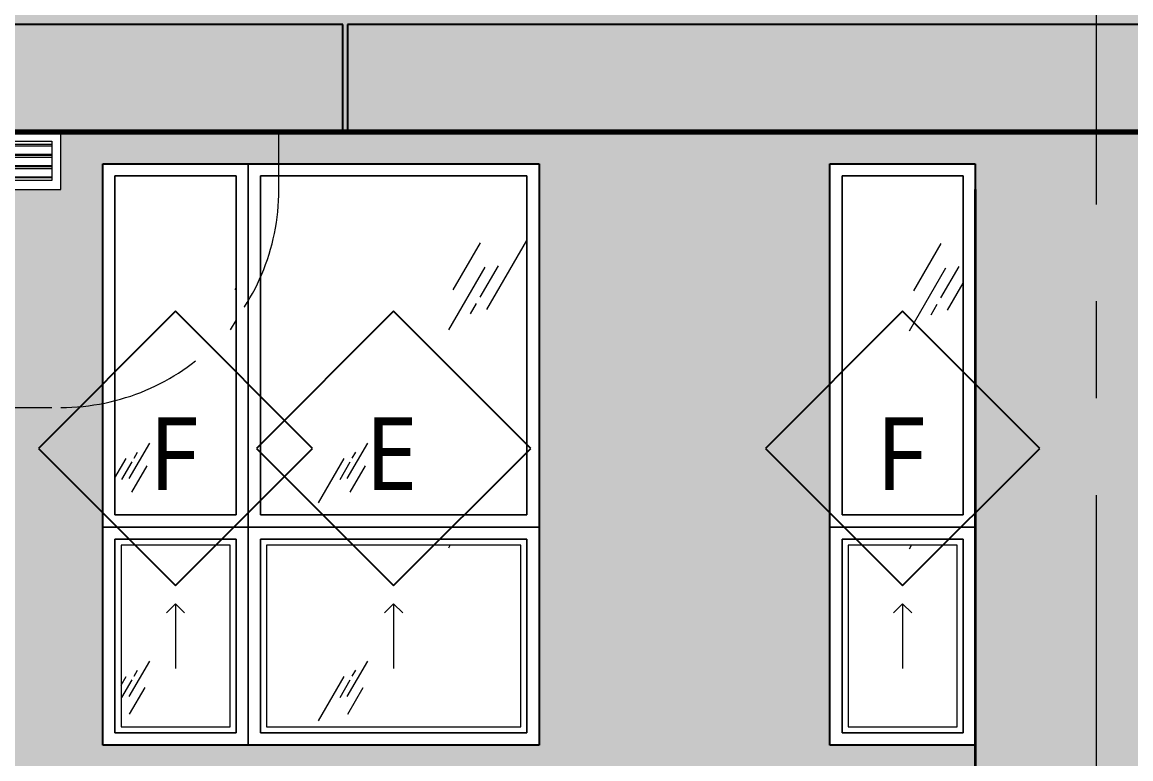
# Model space of a CAD drawing. Header units: inches. Extents: x 6 to 15224, y -733 to 6300.
# Drawn here: x 10710.8 to 10893.8, y 5226.7 to 5348.4 of the extents above; entities that cross this region are included whole.
import ezdxf

# ---------------------------------------------------------------- set-up
doc = ezdxf.new("R2010")
doc.units = ezdxf.units.IN
doc.header["$MEASUREMENT"] = 0
doc.linetypes.add('Center 3_8_', pattern=[96, 48, -16, 16, -16])
doc.linetypes.add('Hidden 3_16_', pattern=[36, 24, -12])
for name, color, linetype, lineweight in [('A-DETL', 90, 'Continuous', 13), ('A-GENM', 13, 'Continuous', 18), ('A-GLAZ', 151, 'Continuous', 25), ('A-GLAZ-IDEN', 152, 'Continuous', 25), ('A-GLAZ-SILL', 1, 'Continuous', 18), ('A-WALL', 113, 'Continuous', 25), ('A-WALL-PATT', 111, 'Continuous', 25), ('M-EQPM', 50, 'Continuous', 18), ('M-EQPM-HDLN', 50, 'Hidden 3_16_', 13), ('S-GRID', 1, 'Continuous', 13)]:
    doc.layers.add(name, color=color, linetype=linetype, lineweight=lineweight)
doc.styles.add('Open Sans_5', font='OpenSans-Regular.ttf', dxfattribs={"height": 12})
pattern_1 = [(0, (10796.0429, 0), (5.12, 1.28), [0.16896, -3.671, 0.16896, -3.671, -20.48]), (0, (10796.0429, 0), (5.12, 1.28), [-7.68, 0.16896, -7.511, 0.16896, -3.671, -8.96]), (0, (10796.0429, 0), (5.12, 1.28), [-19.2, 0.16896, -2.391, 0.16896, -6.231]), (120, (10797.9629, 0.64), (-3.66851252, 3.79405007), [0.16896, -3.671, 0.16896, -3.671, -20.48]), (120, (10797.9629, 0.64), (-3.66851252, 3.79405007), [-7.68, 0.16896, -7.511, 0.16896, -3.671, -8.96]), (120, (10797.9629, 0.64), (-3.66851252, 3.79405007), [-19.2, 0.16896, -2.391, 0.16896, -6.231]), (240, (10798.6029, 3.2), (-1.45148748, -5.07405007), [0.16896, -3.671, 0.16896, -3.671, -20.48]), (240, (10798.6029, 3.2), (-1.45148748, -5.07405007), [-7.68, 0.16896, -7.511, 0.16896, -3.671, -8.96]), (240, (10798.6029, 3.2), (-1.45148748, -5.07405007), [-19.2, 0.16896, -2.391, 0.16896, -6.231])]

# ---------------------------------------------------------------- blocks, each defined once
blk = doc.blocks.new('1-2 WD Adaptive - 2_-0_x8_-0_-V170-EAST ELEVATION')
at = {"layer": 'A-GLAZ', "lineweight": 13}
h = blk.add_hatch(dxfattribs=at)
h.set_pattern_fill('FP_362', color=256, style=0, pattern_type=2)
h.set_pattern_definition([(59.808, (1865.497, 5304.806), (144.0017, 239.99866), [9, -754.581]), (59.808, (1864.763, 5298.193), (144.0017, 239.99866), [12, -751.581]), (59.808, (1869.948, 5303.623), (144.0017, 239.99866), [6, -757.581]), (59.808, (1868.359, 5300.844), (144.0017, 239.99866), [2, -761.581]), (59.808, (1871.054, 5301.598), (144.0017, 239.99866), [15, -748.581]), (59.808, (1896.472, 5271.404), (144.0017, 239.99866), [5.062, -758.519]), (59.808, (1896.031, 5273.668), (144.0017, 239.99866), [6.75, -756.831]), (59.808, (1894.822, 5273.525), (144.0017, 239.99866), [3.375, -760.206]), (59.808, (1896.853, 5277.029), (144.0017, 239.99866), [1.125, -762.456]), (59.808, (1891.639, 5270.297), (144.0017, 239.99866), [8.438, -755.144])])
h.paths.add_polyline_path([(1868, 5267), (1868, 5323), (1848, 5323), (1848, 5267)])
at = {"layer": 'A-GLAZ-SILL', "lineweight": 13}
h = blk.add_hatch(dxfattribs=at)
h.set_pattern_fill('FP_361', color=256, style=0, pattern_type=2)
h.set_pattern_definition([(59.808, (1865.497, 5268.806), (144.0017, 239.99866), [9, -754.581]), (59.808, (1864.763, 5262.193), (144.0017, 239.99866), [12, -751.581]), (59.808, (1869.948, 5267.623), (144.0017, 239.99866), [6, -757.581]), (59.808, (1868.359, 5264.844), (144.0017, 239.99866), [2, -761.581]), (59.808, (1871.054, 5265.598), (144.0017, 239.99866), [15, -748.581]), (59.808, (1896.472, 5235.404), (144.0017, 239.99866), [5.063, -758.519]), (59.808, (1896.031, 5237.668), (144.0017, 239.99866), [6.75, -756.831]), (59.808, (1894.822, 5237.525), (144.0017, 239.99866), [3.375, -760.206]), (59.808, (1896.853, 5241.029), (144.0017, 239.99866), [1.125, -762.456]), (59.808, (1891.639, 5234.297), (144.0017, 239.99866), [8.438, -755.144])])
h.paths.add_polyline_path([(1863.13, 5232), (1867, 5232), (1867, 5262), (1849, 5262), (1849, 5232)])
at = {"layer": 'A-GLAZ', "lineweight": 13}
for p, q in [((1846, 5325), (1870, 5325)), ((1846, 5229), (1846, 5325)), ((1870, 5325), (1870, 5265)), ((1870, 5325), (1870, 5229)), ((1868, 5323), (1848, 5323)), ((1848, 5323), (1848, 5267)), ((1868, 5267), (1868, 5323)), ((1848, 5267), (1868, 5267)), ((1846, 5265), (1870, 5265)), ((1870, 5265), (1846, 5265)), ((1870, 5265), (1870, 5229)), ((1868, 5263), (1848, 5263)), ((1848, 5263), (1848, 5231)), ((1868, 5231), (1868, 5263)), ((1848, 5231), (1868, 5231)), ((1870, 5229), (1846, 5229))]:
    blk.add_line(p, q, dxfattribs=at)
at = {"layer": 'A-GLAZ', "linetype": 'Hidden 3_16_', "lineweight": 13}
for q in [(1856.5, 5250.83), (1859.5, 5250.83), (1858, 5241.67)]:
    blk.add_line((1858, 5252.33), q, dxfattribs=at)
at = {"layer": 'A-GLAZ-SILL'}
for p, q in [((1848, 5323), (1868, 5323)), ((1848, 5267), (1848, 5323)), ((1868, 5323), (1848, 5323)), ((1848, 5323), (1848, 5267)), ((1868, 5323), (1868, 5267)), ((1868, 5267), (1868, 5323)), ((1868, 5267), (1848, 5267)), ((1848, 5267), (1868, 5267)), ((1848, 5263), (1868, 5263)), ((1848, 5231), (1848, 5263)), ((1868, 5263), (1848, 5263)), ((1848, 5263), (1848, 5231)), ((1868, 5263), (1868, 5231)), ((1868, 5231), (1868, 5263)), ((1867, 5262), (1849, 5262)), ((1849, 5262), (1849, 5232)), ((1867, 5232), (1867, 5262)), ((1849, 5232), (1867, 5232)), ((1868, 5231), (1848, 5231)), ((1848, 5231), (1868, 5231))]:
    blk.add_line(p, q, dxfattribs=at)
blk = doc.blocks.new('1-2 WD Adaptive - 4-0_x8_-0_-V171-EAST ELEVATION')
at = {"layer": 'A-GLAZ', "lineweight": 13}
h = blk.add_hatch(dxfattribs=at)
h.set_pattern_fill('FP_364', color=256, style=0, pattern_type=2)
h.set_pattern_definition([(59.808, (1901.497, 5304.806), (144.0017, 239.99866), [9, -754.581]), (59.808, (1900.763, 5298.193), (144.0017, 239.99866), [12, -751.581]), (59.808, (1905.948, 5303.623), (144.0017, 239.99866), [6, -757.581]), (59.808, (1904.359, 5300.844), (144.0017, 239.99866), [2, -761.581]), (59.808, (1907.054, 5301.598), (144.0017, 239.99866), [15, -748.581]), (59.808, (1932.472, 5271.404), (144.0017, 239.99866), [5.062, -758.519]), (59.808, (1932.031, 5273.668), (144.0017, 239.99866), [6.75, -756.831]), (59.808, (1930.822, 5273.525), (144.0017, 239.99866), [3.375, -760.206]), (59.808, (1932.853, 5277.029), (144.0017, 239.99866), [1.125, -762.456]), (59.808, (1927.639, 5270.297), (144.0017, 239.99866), [8.438, -755.144])])
h.paths.add_polyline_path([(1916, 5267), (1916, 5323), (1872, 5323), (1872, 5267), (1879.46, 5267)])
at = {"layer": 'A-GLAZ-SILL', "lineweight": 13}
h = blk.add_hatch(dxfattribs=at)
h.set_pattern_fill('FP_363', color=256, style=0, pattern_type=2)
h.set_pattern_definition([(59.808, (1901.497, 5268.806), (144.0017, 239.99866), [9, -754.581]), (59.808, (1900.763, 5262.193), (144.0017, 239.99866), [12, -751.581]), (59.808, (1905.948, 5267.623), (144.0017, 239.99866), [6, -757.581]), (59.808, (1904.359, 5264.844), (144.0017, 239.99866), [2, -761.581]), (59.808, (1907.054, 5265.598), (144.0017, 239.99866), [15, -748.581]), (59.808, (1932.472, 5235.404), (144.0017, 239.99866), [5.063, -758.519]), (59.808, (1932.031, 5237.668), (144.0017, 239.99866), [6.75, -756.831]), (59.808, (1930.822, 5237.525), (144.0017, 239.99866), [3.375, -760.206]), (59.808, (1932.853, 5241.029), (144.0017, 239.99866), [1.125, -762.456]), (59.808, (1927.639, 5234.297), (144.0017, 239.99866), [8.438, -755.144])])
h.paths.add_polyline_path([(1885, 5232), (1915, 5232), (1915, 5262), (1873, 5262), (1873, 5232), (1879.46, 5232)])
at = {"layer": 'A-GLAZ', "lineweight": 13}
for p, q in [((1870, 5265), (1870, 5325)), ((1870, 5325), (1918, 5325)), ((1870, 5229), (1870, 5325)), ((1918, 5325), (1918, 5229)), ((1916, 5323), (1872, 5323)), ((1872, 5323), (1872, 5267)), ((1916, 5267), (1916, 5323)), ((1872, 5267), (1916, 5267)), ((1870, 5229), (1870, 5265)), ((1870, 5265), (1918, 5265)), ((1918, 5265), (1870, 5265)), ((1916, 5263), (1872, 5263)), ((1872, 5263), (1872, 5231)), ((1916, 5231), (1916, 5263)), ((1872, 5231), (1916, 5231)), ((1918, 5229), (1870, 5229))]:
    blk.add_line(p, q, dxfattribs=at)
at = {"layer": 'A-GLAZ', "linetype": 'Hidden 3_16_', "lineweight": 13}
for q in [(1892.5, 5250.83), (1895.5, 5250.83), (1894, 5241.67)]:
    blk.add_line((1894, 5252.33), q, dxfattribs=at)
at = {"layer": 'A-GLAZ-SILL'}
for p, q in [((1872, 5323), (1916, 5323)), ((1872, 5267), (1872, 5323)), ((1916, 5323), (1872, 5323)), ((1872, 5323), (1872, 5267)), ((1916, 5323), (1916, 5267)), ((1916, 5267), (1916, 5323)), ((1916, 5267), (1872, 5267)), ((1872, 5267), (1916, 5267)), ((1872, 5263), (1916, 5263)), ((1872, 5231), (1872, 5263)), ((1916, 5263), (1872, 5263)), ((1872, 5263), (1872, 5231)), ((1916, 5263), (1916, 5231)), ((1916, 5231), (1916, 5263)), ((1915, 5262), (1873, 5262)), ((1873, 5262), (1873, 5232)), ((1915, 5232), (1915, 5262)), ((1873, 5232), (1915, 5232)), ((1916, 5231), (1872, 5231)), ((1872, 5231), (1916, 5231))]:
    blk.add_line(p, q, dxfattribs=at)
blk = doc.blocks.new('1-2 WD Adaptive - 2_-0_x8_-0_-V169-EAST ELEVATION')
at = {"layer": 'A-GLAZ', "lineweight": 13}
h = blk.add_hatch(dxfattribs=at)
h.set_pattern_fill('FP_360', color=256, style=0, pattern_type=2)
h.set_pattern_definition([(59.808, (633.497, 5304.806), (144.0017, 239.99866), [9, -754.581]), (59.808, (632.763, 5298.193), (144.0017, 239.99866), [12, -751.581]), (59.808, (637.948, 5303.623), (144.0017, 239.99866), [6, -757.581]), (59.808, (636.359, 5300.844), (144.0017, 239.99866), [2, -761.581]), (59.808, (639.054, 5301.598), (144.0017, 239.99866), [15, -748.581]), (59.808, (664.472, 5271.404), (144.0017, 239.99866), [5.062, -758.519]), (59.808, (664.031, 5273.668), (144.0017, 239.99866), [6.75, -756.831]), (59.808, (662.822, 5273.525), (144.0017, 239.99866), [3.375, -760.206]), (59.808, (664.853, 5277.029), (144.0017, 239.99866), [1.125, -762.456]), (59.808, (659.639, 5270.297), (144.0017, 239.99866), [8.438, -755.144])])
h.paths.add_polyline_path([(616, 5267), (636, 5267), (636, 5323), (616, 5323), (616, 5270.63)])
at = {"layer": 'A-GLAZ-SILL', "lineweight": 13}
h = blk.add_hatch(dxfattribs=at)
h.set_pattern_fill('FP_359', color=256, style=0, pattern_type=2)
h.set_pattern_definition([(59.808, (633.497, 5268.806), (144.0017, 239.99866), [9, -754.581]), (59.808, (632.763, 5262.193), (144.0017, 239.99866), [12, -751.581]), (59.808, (637.948, 5267.623), (144.0017, 239.99866), [6, -757.581]), (59.808, (636.359, 5264.844), (144.0017, 239.99866), [2, -761.581]), (59.808, (639.054, 5265.598), (144.0017, 239.99866), [15, -748.581]), (59.808, (664.472, 5235.404), (144.0017, 239.99866), [5.063, -758.519]), (59.808, (664.031, 5237.668), (144.0017, 239.99866), [6.75, -756.831]), (59.808, (662.822, 5237.525), (144.0017, 239.99866), [3.375, -760.206]), (59.808, (664.853, 5241.029), (144.0017, 239.99866), [1.125, -762.456]), (59.808, (659.639, 5234.297), (144.0017, 239.99866), [8.438, -755.144])])
h.paths.add_polyline_path([(617, 5232), (635, 5232), (635, 5262), (617, 5262), (617, 5232.51)])
at = {"layer": 'A-GLAZ', "lineweight": 13}
for p, q in [((614, 5325), (638, 5325)), ((614, 5229), (614, 5325)), ((638, 5325), (638, 5229)), ((636, 5323), (616, 5323)), ((616, 5323), (616, 5267)), ((636, 5267), (636, 5323)), ((616, 5267), (636, 5267)), ((614, 5265), (638, 5265)), ((638, 5265), (614, 5265)), ((636, 5263), (616, 5263)), ((616, 5263), (616, 5231)), ((636, 5231), (636, 5263)), ((616, 5231), (636, 5231)), ((638, 5229), (614, 5229))]:
    blk.add_line(p, q, dxfattribs=at)
at = {"layer": 'A-GLAZ', "linetype": 'Hidden 3_16_', "lineweight": 13}
for q in [(624.5, 5250.83), (627.5, 5250.83), (626, 5241.67)]:
    blk.add_line((626, 5252.33), q, dxfattribs=at)
at = {"layer": 'A-GLAZ-SILL'}
for p, q in [((616, 5323), (636, 5323)), ((616, 5267), (616, 5323)), ((636, 5323), (616, 5323)), ((616, 5323), (616, 5267)), ((636, 5323), (636, 5267)), ((636, 5267), (636, 5323)), ((636, 5267), (616, 5267)), ((616, 5267), (636, 5267)), ((616, 5263), (636, 5263)), ((616, 5231), (616, 5263)), ((636, 5263), (616, 5263)), ((616, 5263), (616, 5231)), ((636, 5263), (636, 5231)), ((636, 5231), (636, 5263)), ((635, 5262), (617, 5262)), ((617, 5262), (617, 5232)), ((635, 5232), (635, 5262)), ((617, 5232), (635, 5232)), ((636, 5231), (616, 5231)), ((616, 5231), (636, 5231))]:
    blk.add_line(p, q, dxfattribs=at)
blk = doc.blocks.new('ME Louvers w Trim-AM - 24_ x 8_-17810034-EAST ELEVATION')
at = {"layer": 'A-GENM', "lineweight": 13}
for p, q in [((729.12, 5328.25), (751.62, 5328.25)), ((729.12, 5327.93), (751.62, 5327.93)), ((729.12, 5326.55), (751.62, 5326.55)), ((729.12, 5326.45), (751.62, 5326.45)), ((729.12, 5326.4), (751.62, 5326.4)), ((729.12, 5326.08), (751.62, 5326.08)), ((729.12, 5324.7), (751.62, 5324.7)), ((729.12, 5324.6), (751.62, 5324.6)), ((729.12, 5324.55), (751.62, 5324.55)), ((729.12, 5324.23), (751.62, 5324.23)), ((729.12, 5322.85), (751.62, 5322.85)), ((729.12, 5322.75), (751.62, 5322.75))]:
    blk.add_line(p, q, dxfattribs=at)
at = {"layer": 'M-EQPM'}
for p, q in [((727.62, 5330.25), (727.62, 5320.75)), ((729.12, 5322.25), (729.12, 5328.75)), ((729.12, 5328.75), (751.62, 5328.75)), ((751.62, 5328.75), (751.62, 5322.25)), ((753.12, 5320.75), (753.12, 5330.25)), ((751.62, 5322.25), (729.12, 5322.25)), ((727.62, 5320.75), (753.12, 5320.75))]:
    blk.add_line(p, q, dxfattribs=at)
at = {"layer": 'M-EQPM-HDLN'}
for p, q in [((691.63, 5330.25), (691.63, 5320.75)), ((789.12, 5320.75), (789.12, 5330.25)), ((727.62, 5284.75), (753.12, 5284.75))]:
    blk.add_line(p, q, dxfattribs=at)
for centre, start, end in [((727.62, 5320.75), 180, 270), ((753.12, 5320.75), 270, 0)]:
    blk.add_arc(centre, 36, start, end, dxfattribs=at)
blk = doc.blocks.new('TAG Window-AM - Standard-51685-EAST ELEVATION')
at = {"layer": 'A-GLAZ-IDEN'}
for p, q in [((3827, 5941.13), (3804.37, 5918.5)), ((3849.63, 5918.5), (3827, 5941.13)), ((3804.37, 5918.5), (3827, 5895.87)), ((3827, 5895.87), (3849.63, 5918.5))]:
    blk.add_line(p, q, dxfattribs=at)

msp = doc.modelspace()

# ---------------------------------------------------------------- hatches: boundary and pattern name
at = {"layer": 'A-WALL-PATT', "lineweight": 13}
h = msp.add_hatch(dxfattribs=at)
h.set_pattern_fill('FP_310', color=256, style=0, pattern_type=2)
h.set_pattern_definition(pattern_1)
h.paths.add_polyline_path([(8824.86692555, 5330.25), (9023.36692555, 5330.25), (9023.36692555, 5348), (8824.86692555, 5348), (8824.86692555, 5346.84857183)])
h.paths.add_polyline_path([(11517.24413735, 5330.25), (11659.17942555, 5330.25), (11659.17942555, 5348), (10764.49192555, 5348), (10764.49192555, 5330.25), (11509.07572069, 5330.25)])
h.paths.add_polyline_path([(11659.92942555, 5330.25), (12348.55442555, 5330.25), (12348.55442555, 5348), (11659.92942555, 5348), (11659.92942555, 5346.84857183)])
h.paths.add_polyline_path([(9024.11692555, 5330.25), (9888.36692555, 5330.25), (9888.36692555, 5348), (9024.11692555, 5348), (9024.11692555, 5346.84857183)])
h.paths.add_polyline_path([(10267.47638735, 5330.25), (10763.74192555, 5330.25), (10763.74192555, 5348), (9889.11692555, 5348), (9889.11692555, 5330.25), (10234.80272069, 5330.25)])
h.paths.add_polyline_path([(8927.85605402, 5348.75), (9023.36692555, 5348.75), (9023.36692555, 5367), (8976.11692555, 5367), (8976.11692555, 5445), (9023.36692555, 5445), (9023.36692555, 5475.875), (8824.86692555, 5475.875), (8824.86692555, 5348.75), (8862.50872069, 5348.75)])
h.paths.add_polyline_path([(10757.58138735, 5348.75), (10763.74192555, 5348.75), (10763.74192555, 5475.875), (9889.11692555, 5475.875), (9889.11692555, 5348.75), (10692.23405402, 5348.75)])
h.paths.add_polyline_path([(12227.89638735, 5348.75), (12348.55442555, 5348.75), (12348.55442555, 5475.875), (11659.92942555, 5475.875), (11659.92942555, 5445), (11707.11692555, 5445), (11707.11692555, 5367), (11659.92942555, 5367), (11659.92942555, 5348.75), (12195.22272069, 5348.75)])
h.paths.add_polyline_path([(9319.94005402, 5348.75), (9888.36692555, 5348.75), (9888.36692555, 5367), (9811.11692555, 5367), (9811.11692555, 5445), (9888.36692555, 5445), (9888.36692555, 5475.875), (9024.11692555, 5475.875), (9024.11692555, 5348.75), (9254.59272069, 5348.75)])
h.paths.add_polyline_path([(11476.40205402, 5348.75), (11659.17942555, 5348.75), (11659.17942555, 5367), (11659.11692555, 5367), (11659.11692555, 5445), (11659.17942555, 5445), (11659.17942555, 5475.875), (10764.49192555, 5475.875), (10764.49192555, 5348.75), (11411.05472069, 5348.75)])
h.paths.add_polyline_path([(11940.11692555, 5367), (11868.11692555, 5367), (11868.11692555, 5445), (11940.11692555, 5445), (11940.11692555, 5423.07123849)])
h.paths.add_polyline_path([(12204.11692555, 5367), (12132.11692555, 5367), (12132.11692555, 5445), (12204.11692555, 5445), (12204.11692555, 5384.95990516)])
h.paths.add_polyline_path([(12330.11692555, 5367), (12252.11692555, 5367), (12252.11692555, 5445), (12330.11692555, 5445), (12330.11692555, 5384.95990516)])
h.paths.add_polyline_path([(12060.61692555, 5367), (12012.61692555, 5367), (12012.61692555, 5445), (12060.61692555, 5445), (12060.61692555, 5423.07123849)])
h.paths.add_polyline_path([(11316.11692555, 5367), (11316.11692555, 5445), (11388.11692555, 5445), (11388.11692555, 5367), (11345.70738735, 5367)])
h.paths.add_polyline_path([(11820.11692555, 5367), (11742.11692555, 5367), (11742.11692555, 5445), (11820.11692555, 5445), (11820.11692555, 5384.95990516)])
h.paths.add_polyline_path([(11514.11692555, 5367), (11514.11692555, 5445), (11562.11692555, 5445), (11562.11692555, 5367), (11541.74938735, 5367)])
h.paths.add_polyline_path([(11490.11692555, 5367), (11412.11692555, 5367), (11412.11692555, 5445), (11490.11692555, 5445), (11490.11692555, 5384.95990516)])
h.paths.add_polyline_path([(11244.11692555, 5367), (11196.11692555, 5367), (11196.11692555, 5445), (11244.11692555, 5445), (11244.11692555, 5384.95990516)])
h.paths.add_polyline_path([(10602.11692555, 5367), (10602.11692555, 5445), (10674.11692555, 5445), (10674.11692555, 5367), (10626.88672069, 5367)])
h.paths.add_polyline_path([(11148.11692555, 5367), (11100.11692555, 5367), (11100.11692555, 5445), (11148.11692555, 5445), (11148.11692555, 5384.95990516)])
h.paths.add_polyline_path([(11018.97072069, 5367), (11004.11692555, 5367), (11004.11692555, 5445), (11076.11692555, 5445), (11076.11692555, 5367)])
h.paths.add_polyline_path([(10956.11692555, 5367), (10878.11692555, 5367), (10878.11692555, 5445), (10956.11692555, 5445), (10956.11692555, 5423.07123849)])
h.paths.add_polyline_path([(10344.11692555, 5367), (10272.11692555, 5367), (10272.11692555, 5445), (10344.11692555, 5445), (10344.11692555, 5423.07123849)])
h.paths.add_polyline_path([(10746.11692555, 5367), (10698.11692555, 5367), (10698.11692555, 5445), (10746.11692555, 5445), (10746.11692555, 5423.07123849)])
h.paths.add_polyline_path([(10790.25505402, 5367), (10782.11692555, 5367), (10782.11692555, 5445), (10830.11692555, 5445), (10830.11692555, 5367), (10822.92872069, 5367)])
h.paths.add_polyline_path([(10380.11692555, 5367), (10380.11692555, 5445), (10458.11692555, 5445), (10458.11692555, 5367), (10430.84472069, 5367)])
h.paths.add_polyline_path([(9378.11692555, 5367), (9378.11692555, 5445), (9450.11692555, 5445), (9450.11692555, 5367), (9385.28738735, 5367)])
h.paths.add_polyline_path([(10212.11692555, 5367), (10140.11692555, 5367), (10140.11692555, 5445), (10212.11692555, 5445), (10212.11692555, 5423.07123849)])
h.paths.add_polyline_path([(10506.11692555, 5367), (10506.11692555, 5445), (10554.11692555, 5445), (10554.11692555, 5367)])
h.paths.add_polyline_path([(10104.10805402, 5367), (10068.11692555, 5367), (10068.11692555, 5445), (10116.11692555, 5445), (10116.11692555, 5367)])
h.paths.add_polyline_path([(9777.37138735, 5367), (9715.11692555, 5367), (9715.11692555, 5445), (9787.11692555, 5445), (9787.11692555, 5367)])
h.paths.add_polyline_path([(9996.11692555, 5367), (9948.11692555, 5367), (9948.11692555, 5445), (9996.11692555, 5445), (9996.11692555, 5423.07123849)])
h.paths.add_polyline_path([(9258.11692555, 5367), (9258.11692555, 5445), (9306.11692555, 5445), (9306.11692555, 5367)])
h.paths.add_polyline_path([(9646.67672069, 5367), (9618.11692555, 5367), (9618.11692555, 5445), (9666.11692555, 5445), (9666.11692555, 5367)])
h.paths.add_polyline_path([(8862.50872069, 5367), (8856.11692555, 5367), (8856.11692555, 5445), (8928.11692555, 5445), (8928.11692555, 5367), (8927.85605402, 5367)])
h.paths.add_polyline_path([(9084.11692555, 5367), (9084.11692555, 5445), (9186.11692555, 5445), (9186.11692555, 5367), (9123.89805402, 5367)])
h.paths.add_polyline_path([(9474.11692555, 5367), (9474.11692555, 5445), (9522.11692555, 5445), (9522.11692555, 5367), (9515.98205402, 5367)])
h.paths.add_polyline_path([(10841.4740684, 5458.25), (10841.36692555, 5458.25), (10841.36692555, 5467.75), (10866.86692555, 5467.75), (10866.86692555, 5458.25), (10842.86692555, 5458.25)])
h.paths.add_polyline_path([(11280.36005402, 5458.25), (11267.36692555, 5458.25), (11267.36692555, 5467.75), (11292.86692555, 5467.75), (11292.86692555, 5458.25), (11291.36692555, 5458.25)])
h.paths.add_polyline_path([(9931.36692555, 5458.25), (9905.86692555, 5458.25), (9905.86692555, 5467.75), (9931.36692555, 5467.75), (9931.36692555, 5458.4)])
h.paths.add_polyline_path([(9055.7240684, 5458.25), (9053.36692555, 5458.25), (9053.36692555, 5467.75), (9078.86692555, 5467.75), (9078.86692555, 5458.25), (9058.55072069, 5458.25)])
h.paths.add_polyline_path([(11599.36692555, 5458.25), (11597.86692555, 5458.25), (11597.86692555, 5467.75), (11623.36692555, 5467.75), (11623.36692555, 5458.25), (11607.09672069, 5458.25)])
h.paths.add_polyline_path([(10577.36692555, 5458.25), (10577.36692555, 5467.75), (10602.86692555, 5467.75), (10602.86692555, 5458.25), (10578.86692555, 5458.25)])
h.paths.add_polyline_path([(10019.36692555, 5458.25), (10019.36692555, 5467.75), (10044.86692555, 5467.75), (10044.86692555, 5458.25), (10020.86692555, 5458.25)])
h.paths.add_polyline_path([(9209.36692555, 5458.25), (9209.36692555, 5467.75), (9234.86692555, 5467.75), (9234.86692555, 5458.25), (9210.86692555, 5458.25)])
h.paths.add_polyline_path([(12203.36692555, 5458.25), (12203.36692555, 5467.75), (12228.86692555, 5467.75), (12228.86692555, 5458.25), (12204.11692555, 5458.25)])
h.paths.add_polyline_path([(9713.86692555, 5458.25), (9689.86692555, 5458.25), (9689.86692555, 5467.75), (9715.36692555, 5467.75), (9715.36692555, 5458.25), (9714.64371126, 5458.25)])
h.paths.add_polyline_path([(12107.61692555, 5458.25), (12083.61692555, 5458.25), (12083.61692555, 5467.75), (12109.11692555, 5467.75), (12109.11692555, 5458.25)])
h.paths.add_polyline_path([(11868.86692555, 5458.25), (11843.36692555, 5458.25), (11843.36692555, 5467.75), (11868.86692555, 5467.75), (11868.86692555, 5458.85416667)])
h.paths.add_polyline_path([(10979.36692555, 5458.25), (10979.36692555, 5467.75), (11004.86692555, 5467.75), (11004.86692555, 5458.25), (10980.86692555, 5458.25)])
h.paths.add_polyline_path([(9582.41040381, 5458.25), (9557.36692555, 5458.25), (9557.36692555, 5467.75), (9582.86692555, 5467.75), (9582.86692555, 5458.25)])
h.paths.add_polyline_path([(10251.86692555, 5458.25), (10229.36692555, 5458.25), (10229.36692555, 5467.75), (10254.86692555, 5467.75), (10254.86692555, 5458.25), (10253.36692555, 5458.25)])
h.paths.add_polyline_path([(10337.36692555, 5458.25), (10337.36692555, 5467.75), (10362.86692555, 5467.75), (10362.86692555, 5458.25), (10338.43835412, 5458.25)])
h = msp.add_hatch(dxfattribs=at)
h.set_pattern_fill('FP_381', color=256, style=0, pattern_type=2)
h.set_pattern_definition(pattern_1)
h.paths.add_polyline_path([(9023.36692555, 5330.25), (9024.11692555, 5330.25), (9024.11692555, 5348), (9888.36692555, 5348), (9888.36692555, 5330.25), (9889.11692555, 5330.25), (9889.11692555, 5348), (10763.74192555, 5348), (10763.74192555, 5330.25), (10764.49192555, 5330.25), (10764.49192555, 5348), (11659.17942555, 5348), (11659.17942555, 5330.25), (11659.92942555, 5330.25), (11659.92942555, 5348), (12348.55442555, 5348), (12348.55442555, 5348.75), (11659.92942555, 5348.75), (11659.92942555, 5367), (11659.17942555, 5367), (11659.17942555, 5348.75), (11607.09672069, 5348.75), (10764.49192555, 5348.75), (10764.49192555, 5475.875), (10763.74192555, 5475.875), (10763.74192555, 5348.75), (9889.11692555, 5348.75), (9889.11692555, 5367), (9888.36692555, 5367), (9888.36692555, 5348.75), (9024.11692555, 5348.75), (9024.11692555, 5367), (9023.36692555, 5367), (9023.36692555, 5348.75), (8824.86692555, 5348.75), (8824.86692555, 5348), (9023.36692555, 5348), (9023.36692555, 5346.84857183)])
h = msp.add_hatch(dxfattribs=at)
h.set_pattern_fill('FP_312', color=256, style=0, pattern_type=2)
h.set_pattern_definition([(0, (11628.117, 5221), (0, 8), []), (90, (11628.117, 5221), (-8, 8), [8, -8])])
h.paths.add_polyline_path([(10463.51838735, 5205), (10483.36692555, 5205), (10483.36692555, 5213), (10532.86692555, 5213), (10532.86692555, 5205), (11636.49192555, 5205), (11636.49192555, 5330.25), (11510.24192555, 5330.25), (11510.24192555, 5320.75), (11484.74192555, 5320.75), (11484.74192555, 5330.25), (11257.6848238, 5330.25), (11257.6848238, 5320.75), (11232.1848238, 5320.75), (11232.1848238, 5330.25), (11226.17942555, 5330.25), (11226.17942555, 5320.75), (11200.67942555, 5320.75), (11200.67942555, 5330.25), (10717.17942555, 5330.25), (10717.17942555, 5320.75), (10691.67942555, 5320.75), (10691.67942555, 5330.25), (10171.80801526, 5330.25), (10171.80801526, 5320.75), (10146.30801526, 5320.75), (10146.30801526, 5330.25), (9631.24192555, 5330.25), (9631.24192555, 5320.75), (9605.74192555, 5320.75), (9605.74192555, 5330.25), (9589.86503123, 5330.25), (9589.86503123, 5320.75), (9564.36503123, 5320.75), (9564.36503123, 5330.25), (8951.11692555, 5330.25), (8951.11692555, 5205), (9179.36692555, 5205), (9179.36692555, 5210.75), (9228.86692555, 5210.75), (9228.86692555, 5205), (9843.36692555, 5205), (9843.36692555, 5213), (9892.86692555, 5213), (9892.86692555, 5205), (10430.84472069, 5205)])
h.paths.add_polyline_path([(10060.11692555, 5229), (10060.11692555, 5325), (10108.11692555, 5325), (10108.11692555, 5229), (10104.10805402, 5229)])
h.paths.add_polyline_path([(11296.69688735, 5229), (11284.11692555, 5229), (11284.11692555, 5325), (11356.11692555, 5325), (11356.11692555, 5229), (11313.03372069, 5229)])
h.paths.add_polyline_path([(10620.11692555, 5229), (10620.11692555, 5325), (10668.11692555, 5325), (10668.11692555, 5229), (10626.88672069, 5229)])
h.paths.add_polyline_path([(9276.11692555, 5229), (9228.11692555, 5229), (9228.11692555, 5325), (9276.11692555, 5325), (9276.11692555, 5232.51457183)])
h.paths.add_polyline_path([(9842.71872069, 5229), (9804.11692555, 5229), (9804.11692555, 5325), (9852.11692555, 5325), (9852.11692555, 5229)])
h.paths.add_polyline_path([(10528.86572069, 5229), (10484.11692555, 5229), (10484.11692555, 5325), (10532.11692555, 5325), (10532.11692555, 5229)])
h.paths.add_polyline_path([(9404.11692555, 5229), (9356.11692555, 5229), (9356.11692555, 5325), (9404.11692555, 5325), (9404.11692555, 5232.51457183)])
h.paths.add_polyline_path([(9091.22438735, 5229), (9068.11692555, 5229), (9068.11692555, 5325), (9140.11692555, 5325), (9140.11692555, 5229), (9123.89805402, 5229)])
h.paths.add_polyline_path([(9492.11692555, 5229), (9492.11692555, 5325), (9516.11692555, 5325), (9516.11692555, 5229), (9515.98205402, 5229)])
h.paths.add_polyline_path([(10252.11692555, 5229), (10180.11692555, 5229), (10180.11692555, 5325), (10252.11692555, 5325), (10252.11692555, 5270.62590516)])
h.paths.add_polyline_path([(9973.41338735, 5229), (9932.11692555, 5229), (9932.11692555, 5325), (9980.11692555, 5325), (9980.11692555, 5229)])
h.paths.add_polyline_path([(11460.06522069, 5229), (11420.11692555, 5229), (11420.11692555, 5325), (11468.11692555, 5325), (11468.11692555, 5229)])
h.paths.add_polyline_path([(11196.11692555, 5229), (11148.11692555, 5229), (11148.11692555, 5325), (11196.11692555, 5325), (11196.11692555, 5232.51457183)])
h.paths.add_polyline_path([(10396.11692555, 5229), (10348.11692555, 5229), (10348.11692555, 5325), (10396.11692555, 5325), (10396.11692555, 5232.51457183)])
h.paths.add_polyline_path([(9540.11692555, 5229), (9540.11692555, 5325), (9564.11692555, 5325), (9564.11692555, 5229), (9548.65572069, 5229)])
h.paths.add_polyline_path([(9724.11692555, 5229), (9652.11692555, 5229), (9652.11692555, 5325), (9724.11692555, 5325), (9724.11692555, 5232.51457183)])
h.paths.add_polyline_path([(10796.11692555, 5229), (10724.11692555, 5229), (10724.11692555, 5325), (10796.11692555, 5325), (10796.11692555, 5232.51457183)])
h.paths.add_polyline_path([(10844.11692555, 5229), (10844.11692555, 5325), (10868.11692555, 5325), (10868.11692555, 5229), (10855.60238735, 5229)])
h.paths.add_polyline_path([(11068.11692555, 5229), (11020.11692555, 5229), (11020.11692555, 5325), (11068.11692555, 5325), (11068.11692555, 5232.51457183)])
h.paths.add_polyline_path([(11524.11692555, 5229), (11524.11692555, 5325), (11572.11692555, 5325), (11572.11692555, 5229), (11525.41255402, 5229)])
h.paths.add_polyline_path([(10908.11692555, 5229), (10908.11692555, 5325), (10932.11692555, 5325), (10932.11692555, 5229), (10920.94972069, 5229)])

# ---------------------------------------------------------------- linework, layer by layer
at = {"layer": 'A-DETL', "lineweight": 70}
msp.add_line((8815.17942555, 5330.25), (12348.55442555, 5330.25), dxfattribs=at)
at = {"layer": 'A-DETL', "lineweight": 35}
msp.add_line((10868.11692555, 5320.76612187), (10868.11692555, 5041.95790516), dxfattribs=at)
at = {"layer": 'A-WALL'}
for p, q in [((10763.74192555, 5348), (9889.11692555, 5348)), ((10763.74192555, 5330.25), (10763.74192555, 5348)), ((11659.17942555, 5348), (10764.49192555, 5348)), ((10764.49192555, 5348), (10764.49192555, 5330.25)), ((9889.11692555, 5330.25), (12751.42942555, 5330.25)), ((10724.11692555, 5229), (10724.11692555, 5325)), ((10724.11692555, 5325), (10796.11692555, 5325)), ((10796.11692555, 5325), (10796.11692555, 5229)), ((10844.11692555, 5229), (10844.11692555, 5325)), ((10844.11692555, 5325), (10868.11692555, 5325)), ((10868.11692555, 5325), (10868.11692555, 5229)), ((10796.11692555, 5229), (10724.11692555, 5229)), ((10868.11692555, 5229), (10844.11692555, 5229))]:
    msp.add_line(p, q, dxfattribs=at)
at = {"layer": 'S-GRID', "linetype": 'Center 3_8_'}
msp.add_line((10888.11692555, 5030.27796347), (10888.11692555, 6219.06052942), dxfattribs=at)

# ---------------------------------------------------------------- block references
at = {"layer": 'A-GLAZ'}
for name, p in [('1-2 WD Adaptive - 2_-0_x8_-0_-V170-EAST ELEVATION', (8878.11692555, 0)), ('1-2 WD Adaptive - 4-0_x8_-0_-V171-EAST ELEVATION', (8878.11692555, 0)), ('1-2 WD Adaptive - 2_-0_x8_-0_-V169-EAST ELEVATION', (10230.11692555, 0))]:
    msp.add_blockref(name, p, dxfattribs=at)
at = {"layer": 'A-GLAZ-IDEN'}
for p in [(6909.11692555, -640.5), (6945.11692555, -640.5), (7029.11692555, -640.5)]:
    msp.add_blockref('TAG Window-AM - Standard-51685-EAST ELEVATION', p, dxfattribs=at)
at = {"layer": 'M-EQPM-HDLN'}
msp.add_blockref('ME Louvers w Trim-AM - 24_ x 8_-17810034-EAST ELEVATION', (9964.05442555, 0), dxfattribs=at)

# ---------------------------------------------------------------- texts
at = {"layer": 'A-GLAZ-IDEN', "lineweight": 13, "char_height": 12, "attachment_point": 1, "style": 'Open Sans_5'}
for s, insert, width in [('F', (10731.733744, 5283.13131631), 10.504), ('E', (10767.40618494, 5283.13131631), 11.312), ('F', (10851.733744, 5283.13131631), 10.504)]:
    msp.add_mtext(s, dxfattribs=dict(at, insert=insert, width=width))

doc.saveas('drawing.dxf')
